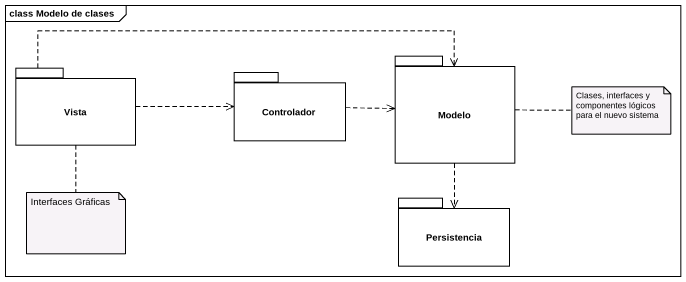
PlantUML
@startuml
mainframe class Modelo de clases
package Vista {
}
package Controlador {
}
package Modelo {
}
package Persistencia {
}
Vista .right.> Controlador
Vista .right.> Modelo
Controlador .right.> Modelo
Modelo ..> Persistencia
note right of Modelo : Clases, interfaces y componentes lógicos para el nuevo sistema
note bottom of Vista : Interfaces Gráficas
@enduml
